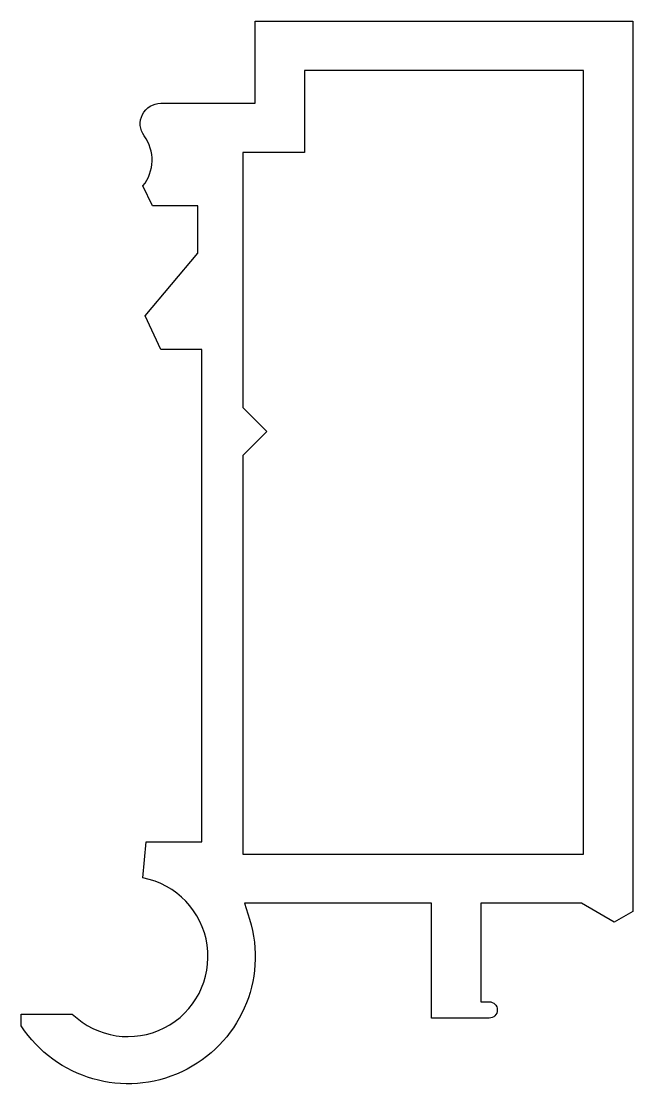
# Model space of a CAD drawing. Header units: millimetres. Extents: x -14.9 to 0, y -3.9 to 22.
import ezdxf

# ---------------------------------------------------------------- set-up
doc = ezdxf.new("R2010")
doc.units = ezdxf.units.MM

msp = doc.modelspace()

# ---------------------------------------------------------------- linework, layer by layer
msp.add_lwpolyline([(-11.5, 20), (-9.2, 20), (-9.2, 22), (0, 22), (0, 0.3), (-0.45, 0.04), (-1.246, 0.5), (-3.7, 0.5), (-3.7, -1.9), (-3.5, -1.9, -1), (-3.5, -2.3), (-4.9, -2.3), (-4.9, 0.5), (-9.457, 0.5), (-9.337, 0.112, -0.87012), (-14.9, -2.488), (-14.9, -2.2), (-13.657, -2.2, 1.343904), (-11.937, 1.116), (-11.854, 2), (-10.5, 2), (-10.5, 14), (-11.5, 14), (-11.883, 14.821), (-10.6, 16.35), (-10.6, 17.5), (-11.7, 17.5), (-11.934, 17.988, 0.339409), (-11.904, 19.205, -0.613429), (-11.5, 20)], format="xyb", close=True)
msp.add_lwpolyline([(-8, 18.8), (-9.5, 18.8), (-9.5, 12.583), (-8.917, 12), (-9.5, 11.417), (-9.5, 1.7), (-1.2, 1.7), (-1.2, 20.8), (-8, 20.8), (-8, 18.8)], close=True)

doc.saveas('drawing.dxf')
